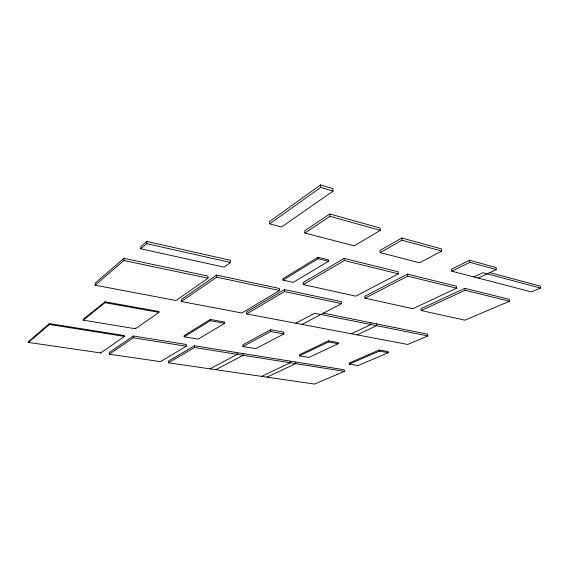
<?xml version="1.0" encoding="UTF-8"?>
<svg xmlns="http://www.w3.org/2000/svg" width="569" height="569" viewBox="0 0 569 569"><rect width="100%" height="100%" fill="white"/><g stroke="black" fill="none" stroke-linecap="round" stroke-linejoin="round"><path stroke-width="0.85" d="M168.396 362.802L168.403 361.13L194.442 345.781L344.288 369.786L344.394 371.365L314.508 384.061L168.396 362.802L194.456 347.531L344.394 371.365M158.971 312.367L158.979 311.506L105.059 301.805L83.28 319.28L83.245 320.134L135.429 328.761L158.971 312.367L105.023 302.694L83.245 320.134M140.778 248.788L146.781 243.674L146.816 241.405L230.537 260.339L230.58 262.501L223.958 267.11L140.778 248.788L140.82 246.548L146.816 241.405M109.269 354.195L133.338 337.815L133.374 336.002L186.291 344.48L186.298 346.229L160.486 361.649L109.269 354.195L109.319 352.46L133.374 336.002M135.429 328.761L135.443 327.936M124.462 336.4L124.476 335.589L49.439 323.619L28.5 341.62L28.45 342.431L100.699 352.944L124.462 336.4L49.389 324.465L28.45 342.431M95.172 285.197L123.921 260.531L123.978 258.34L208.026 276.1L208.048 278.191L175.985 300.517L95.172 285.197L95.251 283.113L123.978 258.34M100.699 352.944L100.727 352.175M105.023 302.694L105.059 301.805M49.389 324.465L49.439 323.619M320.503 184.939L269.578 221.54L269.67 223.866L281.605 226.967L333.078 191.12L332.908 188.666L320.503 184.939L320.66 187.414L269.67 223.866M216.64 275.097L181.276 299.543L181.276 301.52L241.889 313.014L279.557 290.51L279.471 288.504L216.64 275.097L216.668 277.188L181.276 301.52M329.864 213.987L304.721 230.737L304.849 233.013L354.295 245.858L380.32 230.317L380.113 228.048L329.864 213.987L330.027 216.334L304.849 233.013M210.267 319.444L184.171 335.618L184.171 336.82L198.176 339.131L224.698 323.284L224.677 322.047L210.267 319.444L210.288 320.696L184.171 336.82M317.95 257.288L282.942 278.739L283.006 280.112L293.206 282.359L328.512 261.263L328.42 259.841L317.95 257.288L318.035 258.717L283.006 280.112M302.011 324.422L341.592 303.654L341.45 301.726L284.45 289.571L246.654 312.032L246.711 313.932L407.724 344.465L427.852 335.916L427.66 334.181L323.085 313.106M246.711 313.932L284.543 291.57L341.592 303.654M344.181 258.404L303.142 282.544L303.249 284.571L355.874 296.157L398.392 273.853L398.193 271.797L344.181 258.404L344.337 260.538L303.249 284.571M401.835 237.97L379.992 250.424L380.184 252.586L419.467 262.8L441.757 251.1L441.508 248.945L401.835 237.97L402.055 240.189L380.184 252.586M270.602 329.75L242.878 344.8L242.927 346.535L255.808 348.662L283.881 333.932L283.803 332.147L270.602 329.75L270.673 331.556L242.927 346.535M209.982 368.854L237.287 354.338L237.252 352.645M295.795 323.242L314.579 313.256L427.852 335.916M215.729 369.686L243.198 355.276L243.155 353.591M407.525 274.109L364.836 296.221L364.992 298.17L412.866 308.711L456.623 288.191L456.381 286.221L407.525 274.109L407.731 276.15L364.992 298.17M478.216 278.07L496.346 269.571L496.061 267.515L469.532 260.261L451.587 269.158L451.836 271.214L531.46 291.904L540.55 288.042L540.237 286.093L489.368 272.487M451.836 271.214L469.802 262.352L496.346 269.571M328.455 340.81L299.379 354.764L299.436 355.874L308.931 357.446L338.221 343.712L338.142 342.559L328.455 340.81L328.526 341.962L299.436 355.874M261.598 376.365L290.275 362.759L290.197 361.123M351.379 333.783L370.903 324.522L370.753 322.708M473.906 276.947L482.861 272.715L540.55 288.042M266.925 377.14L295.738 363.627L295.66 361.998M357.09 334.864L376.678 325.681L376.522 323.875M464.837 288.319L420.982 308.675L421.174 310.539L464.909 320.176L509.518 301.221L509.248 299.33L464.837 288.319L465.086 290.282L509.518 301.221M421.174 310.539L465.086 290.282M379.26 349.992L349.188 363.036L349.266 364.11L358.05 365.561L388.3 352.716L388.2 351.606L379.26 349.992L379.352 351.109L349.266 364.11M133.338 337.815L186.298 346.229M210.288 320.696L224.698 323.284M270.673 331.556L283.881 333.932M328.526 341.962L338.221 343.712M379.352 351.109L388.3 352.716M123.921 260.531L208.048 278.191M216.668 277.188L279.557 290.51M146.781 243.674L230.58 262.501M318.035 258.717L328.512 261.263M344.337 260.538L398.392 273.853M407.731 276.15L456.623 288.191M402.055 240.189L441.757 251.1M330.027 216.334L380.32 230.317M320.66 187.414L333.078 191.12M469.532 260.261L469.802 262.352M284.45 289.571L284.543 291.57M194.442 345.781L194.456 347.531"/></g></svg>
